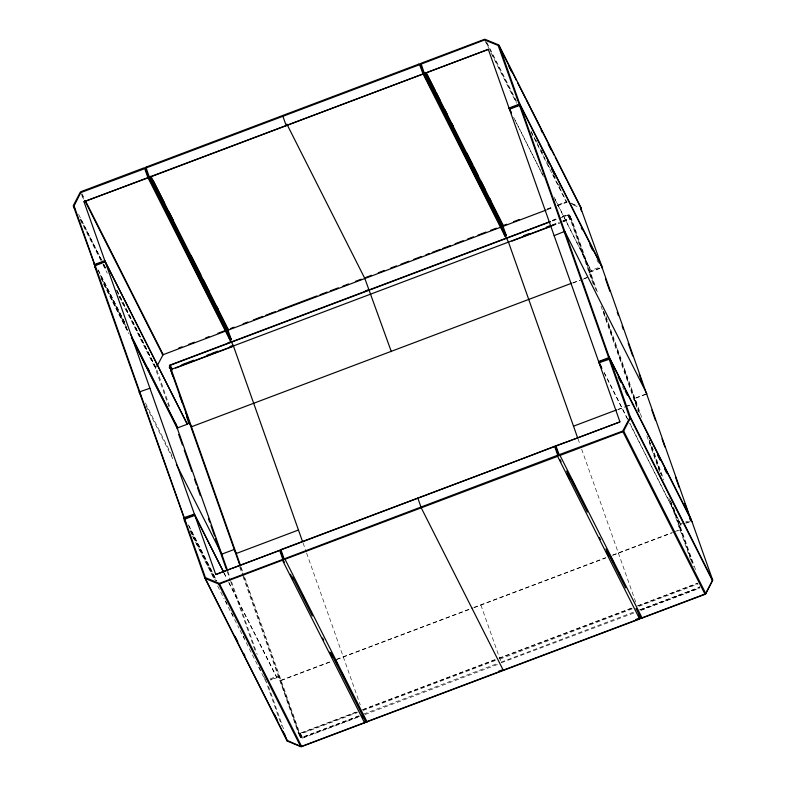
<?xml version="1.0" encoding="UTF-8"?>
<svg xmlns="http://www.w3.org/2000/svg" width="786" height="786" viewBox="0 0 786 786"><rect width="100%" height="100%" fill="white"/><g stroke="black" fill="none" stroke-linecap="round" stroke-linejoin="round"><path stroke-width="0.59" stroke-dasharray="3.93 2.95" d="M157.19 364.39L155.431 368.565L169.334 407.895M155.422 367.838L155.51 367.612A1.336 1.218 -26.8 0 0 155.431 368.565M547.213 208.978L552.833 206.856M558.443 204.743L566.313 201.776A1.336 1.218 -26.8 0 1 566.942 201.688M547.341 209.233L552.961 207.121M557.451 205.421L566.441 202.031A1.336 1.218 -26.8 0 1 566.942 201.933M547.429 209.587L553.039 207.465M557.539 205.765L566.883 202.346M552.273 220.375L556.645 218.724M562.108 216.661L567.58 214.598A1.749 1.601 -26.8 0 1 569.742 215.482L571.786 219.52A1.749 1.601 -26.8 0 0 569.614 218.636L567.58 214.598M552.352 220.719L556.724 219.068M562.196 217.005L567.659 214.942A1.051 0.963 -26.8 0 1 568.966 215.472L569.408 216.366M552.479 220.974L567.787 215.197A1.051 0.963 -26.8 0 1 569.093 215.737M551.988 224.983L558.551 222.507M562.923 220.856L569.486 218.38A1.749 1.601 -26.8 0 1 571.658 219.265L597.832 293.237M552.126 225.238L558.679 222.762M563.051 221.112L569.614 218.636M552.696 225.405L559.494 222.831M562.894 221.554L569.703 218.98A1.051 0.963 -26.8 0 1 571 219.52L594.196 285.161M551.684 226.083L561.892 222.232M563.022 221.809L569.83 219.235A1.051 0.963 -26.8 0 1 571.127 219.775M598.175 267.721L591.072 270.404L591.494 271.612L600.18 268.331M599.836 268.085L589.687 271.917L591.73 275.955L591.072 276.2M572.847 282.783L579.626 280.219M584.155 278.509L588.685 276.8M572.974 283.039L582.023 279.62M583.153 279.187L588.812 277.055M646.131 393.953L633.683 398.649L635.727 402.687L632.337 403.965M645.778 394.385L634.469 398.659L636.513 402.697L631.944 404.426M617.629 409.516L624.418 406.961M625.548 406.529L631.207 404.397M618.218 409.604L625.076 407.01M626.226 406.578L630.794 404.859M270.079 678.898L276.397 676.51L276.829 677.719L270.512 680.106M683.005 522.995L680.637 523.889L681.069 525.097L629.743 423.497M685.372 522.101L687.74 521.206M276.613 677.11L278.991 676.215L281.034 680.254L330.798 661.458M270.423 679.752L278.47 676.717L280.504 680.755L330.935 661.724M680.981 524.753L679.261 525.402L681.295 529.44L676.117 531.395M686.247 522.759L689.401 521.57M685.805 523.309L689.754 521.816M336.457 659.326L472.75 607.873M473.899 607.44L605.692 557.677M612.569 555.083L672.59 532.417M673.73 531.994L680.509 529.43L678.475 525.392L680.853 524.488L629.861 423.369M336.585 659.582L472.877 608.128M474.027 607.696L605.819 557.932M612.697 555.338L671.588 533.105M358.966 715.81L302.276 737.219A1.051 0.963 -26.8 0 1 300.969 736.688L298.935 732.65A1.051 0.963 -26.8 0 0 300.232 733.181L357.09 711.713M362.611 709.63L495.553 659.434M498.992 658.137L631.934 607.942M637.613 605.8L697.752 583.094M357.217 711.969L300.36 733.436A1.051 0.963 -26.8 0 1 299.063 732.906M362.739 709.886L495.681 659.69M499.12 658.393L632.062 608.207M637.741 606.055L697.88 583.35M243.041 576.482L298.405 733.151A1.749 1.601 -26.8 0 0 300.576 734.036L357.434 712.578M362.955 710.485L495.897 660.299M632.278 608.806L499.464 659.258M639.047 606.252L698.096 583.959M363.505 714.101L497.597 663.472M501.036 662.176L633.978 611.989M639.696 609.828L699.786 587.132M359.104 716.066L302.404 737.474A1.051 0.963 -26.8 0 1 301.097 736.944L244.387 576.56M639.824 610.083L699.923 587.388M359.349 716.36L302.492 737.818A1.749 1.601 -26.8 0 1 300.321 736.934L280.376 680.499M640.963 610.034L700.002 587.741M298.405 733.151L300.449 737.189A1.749 1.601 -26.8 0 0 302.62 738.083L359.477 716.616M364.999 714.533L497.941 664.337M501.242 662.785L634.322 612.844M641.091 610.29L699.039 588.409M571.687 203.574L577.17 205.824M570.724 203.377L577.297 206.079M573.574 205.077L576.855 206.423M299.997 736.305L301.205 737.877L300.321 736.934M571 219.52L569.044 215.649M299.378 733.535L299.014 732.817M596.928 259.852L598.568 263.104M486.927 42.641L517.001 102.18M536.14 140.075L537.231 142.237M541.063 149.812L543.244 154.144M553.639 174.708L555.28 177.96M558.561 184.455L560.202 187.707M486.19 42.415L516.766 102.946M530.963 131.046L547.341 163.468M547.891 164.549L550.072 168.872M553.344 175.357L566.991 202.375M484.834 40.479L488.656 48.054M491.181 53.222L516.549 103.261M531.316 132.49L552.322 174.276M552.637 174.708L566.519 202.375M567.659 214.942L569.703 218.98M513.631 117.291L542.615 174.669M553.943 196.913L591.278 271.013L588.901 271.907L590.944 275.945M515.056 120.297L541.269 172.173M541.809 173.254L543.45 176.496M554.916 199.202L591.494 271.612M622.522 386.683L624.163 389.935M604.208 372.574L627.808 419.488M604.08 372.702L627.562 419.174M699.363 586.474L699.687 587.113M480.904 605.102L501.38 663.04M81.832 193.621L84.77 199.251M81.469 193.936L84.2 199.339M81.823 195.596L84.004 199.919M78.6 214.391L103.172 263.025M103.713 264.106L105.353 267.348M116.819 290.044L156.129 367.868L170.267 408.445M80.752 219.156L101.492 260.235M103.673 264.558L105.864 268.881M116.78 290.496L156.09 368.31M80.594 219.304L100.834 259.36M103.565 264.774L106.297 270.188M116.692 290.751L155.638 367.868A1.336 1.218 -26.8 0 0 155.569 368.821L118.794 296.027M80.516 220.257L100.755 260.304M102.937 264.636L107.318 273.302M98.191 269.883L124.945 322.85M98.073 270.011L125.917 325.129M100.136 274.972L127.98 330.091M101.011 277.389L127.529 329.884M101.001 278.224L128.894 333.431M103.339 283.54L128.698 333.745M145.4 403.002L171.967 455.585M146.245 406.205L173.765 460.694M223.99 572.748L226.722 578.152M228.903 582.475L276.397 676.51M223.872 572.876L226.849 578.604M228.785 582.603L276.829 677.719M300.232 733.181L302.276 737.219M300.576 734.036L302.62 738.083M188.394 524.802L216.828 581.1M188.728 525.657L216.572 580.775M190.88 530.766L216.288 581.08M190.517 530.747L215.629 580.461M190.477 531.523L214.765 579.596M225.553 600.966L227.174 604.169M231.497 612.716L233.108 615.919M243.365 636.218L244.446 638.35M259.016 667.196L260.628 670.399M263.87 676.805L265.491 680.018M192.482 536.17L214.352 579.469M217.634 585.963L224.197 598.952M225.287 601.113L238.954 628.181M240.054 630.343L266.297 682.307L281.791 726.038M605.977 316.286L641.808 417.671M651.987 446.477L663.787 479.892M673.563 507.55L695.865 570.675M569.742 215.482L596.603 291.508M603.53 311.089L640.168 414.792M649.128 440.14L661.753 475.854M670.704 501.203L693.832 566.637M603.56 311.669L639.391 413.053M649.167 440.71L660.967 474.125M670.33 500.623L692.446 563.081M568.966 215.472L593.695 285.485M601.025 306.118L638.085 411.098M646.849 435.778L659.464 471.492M668.827 497.99L691.896 563.375M577.995 438.853L580.156 444.866M581.66 449.219L636.257 603.628M303.072 542.949L306.196 551.919M306.599 553.069L360.263 704.924M241.135 567.335L243.984 575.401M240.202 566.451L243.405 575.499M243.699 576.226L300.449 737.189M239.789 567.256L242.638 575.323M227.871 571.451L229.905 577.219M231.536 581.827L257.189 654.414M268.527 686.522L283.5 728.877M227.183 571.491L230.357 580.471M230.622 581.335L255.715 652.36M266.248 682.091A1.336 1.218 -26.8 0 1 266.277 681.6M618.366 553.049L618.425 553.177A12.763 0.609 69.3 0 1 618.366 553.049"/><path stroke-width="1.18" d="M636.002 608.482L640.511 617.393L639.666 619.014L366.62 722.01L365.451 721.243L330.877 652.783M712.47 580.284L712.46 579.557A1.336 1.218 -26.8 0 1 712.381 580.51L705.69 593.401A1.336 1.218 -26.8 0 1 704.934 594.069L642.024 617.816A1.336 1.218 -26.8 0 1 640.384 617.138A1.336 1.218 -26.8 0 1 639.539 618.759L366.492 721.754M691.218 520.509L602.164 267.721A1.336 1.218 -26.8 0 0 601.752 267.437M157.799 364.645L163.066 354.712L226.083 330.906M555.27 446.026L558.355 454.76A1.336 1.218 -26.8 0 0 560.005 455.438L622.905 431.691A1.336 1.218 -26.8 0 0 623.671 431.023L630.362 418.132A1.336 1.218 -26.8 0 0 630.431 417.179L609.956 359.212A1.336 1.218 -26.8 0 0 608.305 358.534L598.824 362.11M640.511 617.393A1.336 1.218 -26.8 0 0 642.162 618.071L705.062 594.324A1.336 1.218 -26.8 0 0 705.818 593.656L712.509 580.766A1.336 1.218 -26.8 0 0 712.588 579.822L691.975 521.59A1.336 1.218 -26.8 0 0 691.326 520.922M227.724 330.297L228.48 329.629M227.92 329.619L228.353 329.363A1.336 1.218 -26.8 0 0 227.596 330.032M425.147 72.332L503.227 226.889L506.312 235.623L504.995 236.114L422.976 73.737L419.586 64.688L146.186 167.909L149.232 177.086L231.251 339.464L229.944 339.965L147.925 177.587L144.722 168.666L80.791 192.599L74.071 205.932L94.546 263.9L95.332 264.224L104.803 260.647L187.039 423.634L189.426 422.73L191.46 426.769L571.717 283.206M501.134 227.066L228.569 329.973L228.166 330.739L231.251 339.464M546.299 210.009L503.62 226.122L503.227 226.889M186.832 423.025L187.255 424.234L177.783 427.81L177.381 428.576L227.468 570.302M519.389 459.879L280.867 549.63L283.952 558.365L284.738 558.679L557.726 455.222L554.611 446.271L520.529 459.446M302.531 541.544L233.413 345.948L148.574 177.331L145.489 168.607A1.336 1.218 -26.8 0 1 146.334 166.986L418.899 64.079A1.336 1.218 -26.8 0 1 420.549 64.757L423.634 73.491L508.473 242.098L577.582 437.694M230.593 568.917L215.757 574.517L83.984 201.727L488.352 49.361L424.411 73.501M148.053 177.842L83.984 201.727M149.36 177.341L423.104 73.992M185.083 520.843L94.703 266.444A1.336 1.218 -26.8 0 1 95.548 264.833L105.019 261.247M509.259 108.625L518.731 105.049A1.336 1.218 -26.8 0 0 519.575 103.438L499.09 45.47A1.336 1.218 -26.8 0 0 498.432 44.792L485.286 39.398A1.336 1.218 -26.8 0 0 484.284 39.388L421.384 63.145A1.336 1.218 -26.8 0 0 420.549 64.757M511.234 112.732L509.466 109.234L518.947 105.658L520.381 105.727L602.538 268.37L602.164 267.721M178.687 348.119L182.057 346.842M188.797 344.297L194.417 342.185M205.647 337.941L209.017 336.663M218.007 333.274L225.867 330.307M230.622 328.509L234.081 327.202M243.12 323.793L247.826 322.014M253.338 319.931L259.016 317.79M259.272 317.691L262.711 316.394M265.835 315.215L271.514 313.074M271.877 312.936L275.306 311.639M278.323 310.499L316.935 295.919M319.971 294.779L327.163 292.068M330.277 290.889L338.294 287.863M342.873 286.133L348.601 283.972M355.478 281.368L361.196 279.207M365.775 277.487L371.513 275.316M378.262 272.771L384.108 270.561M390.76 268.055L396.439 265.904M400.978 264.194L408.926 261.188M413.475 259.478L421.424 256.472M425.963 254.762L429.372 253.475M432.202 252.404L440.219 249.378M442.508 248.514L450.525 245.487M455.114 243.758L463.131 240.732M467.709 239.003L473.437 236.841M478.016 235.102L486.033 232.076M490.611 230.347L496.379 228.176M502.647 226.191A1.336 1.218 -26.8 0 1 503.404 225.523L506.773 224.246M513.513 221.701L519.133 219.579M228.009 342.794L231.29 341.556M365.382 290.938L368.821 289.641M240.035 565.861L169.481 366.305A1.051 0.963 -26.8 0 1 170.14 365.028L550.161 221.544M550.298 221.799L170.277 365.284A1.051 0.963 -26.8 0 0 169.609 366.561M181.812 364.743L187.274 362.68M188.375 362.267L193.837 360.204M206.964 355.252L210.235 354.014M211.336 353.602L217.899 351.126M229.925 346.577L233.206 345.339M523.564 235.712L529.027 233.648M546.525 227.046L549.807 225.808M240.32 565.036L171.525 370.344A1.051 0.963 -26.8 0 1 172.183 369.066L551.556 225.828M175.71 368.035L233.54 346.204M512 241.066L551.684 226.083M184.366 517.827L183.462 517.63A1.336 1.218 -26.8 0 0 185.113 518.308L194.594 514.732L223.568 572.11M601.015 366.443L598.618 361.511L608.089 357.935L609.14 356.923L691.297 519.556M194.8 515.341L185.329 518.917L184.926 519.684L205.539 577.907M298.464 530.019L236.242 553.511L234.208 549.473L221.76 554.169L176.388 464.349M573.515 426.179L616.499 409.948M604.012 427.938L619.987 421.895L215.757 574.517M231.742 568.484L278.549 550.809M572.041 440.003L555.928 445.78L559.249 454.956M573.181 439.57L602.862 428.36M185.113 518.308A1.336 1.218 -26.8 0 0 184.278 519.929L204.763 577.897A1.336 1.218 -26.8 0 0 205.411 578.575L218.567 583.969A1.336 1.218 -26.8 0 0 219.559 583.969L282.459 560.222A1.336 1.218 -26.8 0 0 283.304 558.61L280.219 549.876M498.462 671.332L501.9 670.036M635.894 619.447L639.323 618.15M204.763 577.897L286.91 740.53A1.336 1.218 -26.8 0 0 287.568 741.208L300.714 746.602A1.336 1.218 -26.8 0 0 301.716 746.612L364.616 722.855A1.336 1.218 -26.8 0 0 365.451 721.243M177.351 426.601L176.683 426.464M581.109 207.848A1.336 1.218 -26.8 0 0 580.461 207.17L601.722 266.071A1.336 1.218 -26.8 0 1 601.644 267.024M287.214 740.834L287.43 740.952A1.336 1.218 -26.8 0 1 286.782 740.274L300.586 746.346A1.336 1.218 -26.8 0 0 301.588 746.346L364.488 722.599A1.336 1.218 -26.8 0 0 365.323 720.988A1.336 1.218 -26.8 0 0 366.974 721.666L367.042 721.794M559.121 454.701L622.689 431.082L629.743 417.877L609.189 359.281L599.04 362.719L601.899 368.379M184.229 517.571L194.378 514.132L223.44 571.668M205.411 577.651L219.353 583.369L282.253 559.622L282.646 558.856L279.688 550.377M499.09 45.47L581.237 208.103A1.336 1.218 -26.8 0 0 580.589 207.425L567.335 181.193M498.982 45.873L516.481 80.516M517.571 82.687L525.775 98.918M526.325 99.999L552.568 151.963M553.118 153.044L554.209 155.215M555.309 157.377L566.785 180.112M501.841 52.456L502.932 54.617M508.935 66.505L511.666 71.909M541.151 130.27L542.242 132.441M548.245 144.329L550.976 149.733M519.575 103.438L601.722 266.071M547.478 160.914L548.589 163.105M551.35 168.577L554.11 174.04M581.247 227.763L582.328 229.895M589.883 244.849L592.575 250.194M511.44 112.958L509.043 108.026L518.514 104.45L518.917 103.683L498.127 45.392L484.5 39.998L421.237 64.059L424.283 73.245L506.312 235.623M646.917 393.963L564.761 231.33L554.169 235.633M609.956 359.212L692.102 521.845A1.336 1.218 -26.8 0 0 691.454 521.177M618.16 377.015L620.891 382.418M625.263 391.064L627.444 395.387M657.469 454.829L660.201 460.232M664.573 468.878L666.754 473.201M689.686 518.593L690.776 520.754M630.431 417.179L712.519 579.921M630.362 418.132L712.509 580.766M623.671 431.023L705.818 593.656M622.905 431.691L705.062 594.324M426.857 73.963L435.051 90.203M436.151 92.365L440.524 101.03M444.896 109.686L447.627 115.1M452.009 123.766L453.1 125.927M466.766 152.995L472.789 164.903M473.879 167.064L478.252 175.72M480.993 181.134L485.365 189.799M489.737 198.455L490.828 200.626M426.091 72.646L503.62 226.122M425.314 76.969L426.425 79.16M427.525 81.341L431.946 90.095M434.707 95.568L435.808 97.749M440.229 106.503L441.339 108.684M464.438 154.42L471.993 169.373M479.548 184.327L480.629 186.469M560.005 455.438L642.162 618.071M571.147 478.546L574.969 486.112M579.341 494.758L580.432 496.919M609.916 555.289L613.738 562.855M618.651 572.581L619.741 574.743M566.559 471.001L587.338 512.138M605.927 548.942L625.617 587.908M560.015 459.584L561.106 461.746M567.109 473.634L569.84 479.038M599.325 537.408L600.416 539.569M606.419 551.458L608.6 555.781M638.635 615.222L639.725 617.383M639.666 619.014L557.303 455.772M286.831 124.06L364.851 278.519L391.33 351.617M286.232 125.672L282.616 115.532M417.877 498.206L421.237 507.835L503.384 670.468M153.349 180.878L164.677 203.309M168.99 211.856L173.313 220.404M191.116 255.656L200.833 274.884M203.535 280.229L207.848 288.776M208.388 289.838L209.469 291.979M217.024 306.933L218.105 309.065M151.089 176.595L228.569 329.973M150.097 176.182L228.166 330.739M367.101 721.921L284.738 558.679M302.649 595.366L305.381 600.769M335.406 660.211L337.587 664.534M341.959 673.18L344.69 678.583M292.598 577.012L312.288 615.978M283.324 560.192L284.414 562.354M290.417 574.242L293.149 579.646M322.633 638.006L323.724 640.168M329.727 652.066L332.458 657.469M361.943 715.83L363.034 717.991M282.459 560.222L364.616 722.855M172.036 368.585L171.967 368.457A1.749 1.601 -26.8 0 0 171.682 368.595M170.14 365.028L172.183 369.066M169.481 366.305L171.525 370.344M85.654 201.187L163.174 354.663M169.275 367.435L169.589 368.064M84.741 200.42L162.82 354.977M188.895 423.232L189.377 424.185M187.255 424.234L105.236 261.856L95.754 265.432L95.489 266.454M145.489 168.607A1.336 1.218 -26.8 0 0 143.838 167.929L80.938 191.676A1.336 1.218 -26.8 0 0 80.182 192.344L73.491 205.234A1.336 1.218 -26.8 0 0 73.412 206.178L75.053 209.43M147.876 368.241L148.967 370.403M130.28 333.775L177.783 427.81M133.984 341.979L148.731 371.159M149.271 372.24L176.575 426.287L175.396 422.937M131.4 337.548L177.381 428.576M73.412 206.178L95.538 267.397M96.324 269.647L94.703 266.444L95.361 266.199L184.121 517.385M149.929 388.245L139.083 392.037L141.284 396.399M219.559 583.969L301.716 746.612M218.567 583.969L300.714 746.602M184.278 519.929L185.918 523.171M235.024 636.267L237.755 641.671M243.758 653.559L244.849 655.73M274.334 714.091L277.065 719.495M283.068 731.383L284.159 733.544M205.411 578.575L287.568 741.208M580.451 208.094L581.64 211.434M605.417 278.725L609.897 291.4M617.226 312.14L618.444 315.599M622.109 325.964L623.327 329.422M628.211 343.256L632.691 355.93M639.205 374.362L642.054 382.428M651.83 410.086L655.495 420.451M662.009 438.893L664.858 446.959M675.449 476.915L679.114 487.281M684.812 503.413L688.477 513.789M519.723 105.972L608.482 357.168M488.224 49.105L619.859 421.64M503.453 231.752L504.995 236.114M418.899 64.079L419.105 64.688M228.402 335.593L229.944 339.965M146.334 166.986L146.54 167.595M170.867 370.589L172.9 376.347M179.414 394.778L180.633 398.227M181.045 399.376L182.264 402.835M185.928 413.2L187.147 416.659M186.596 416.727L188.512 422.151M178.707 434.432L182.431 444.955M184.258 450.132L191.794 471.453M194.564 479.283L196.539 484.893M197.492 487.585L200.342 495.652M208.487 518.701L209.705 522.159M210.933 525.608L214.598 535.983M215.561 538.715L220.719 553.295M221.112 554.415L226.26 568.995M284.591 734.065L286.91 740.53M691.228 519.752L691.228 519.752A1.336 1.218 -26.8 0 1 690.756 520.666M176.811 427.879A1.336 1.218 -26.8 0 1 177.567 427.211A1.336 1.218 -26.8 0 1 176.821 427.279M95.548 264.833A1.336 1.218 -26.8 0 1 93.898 264.155M162.338 354.515A1.336 1.218 -26.8 0 1 162.849 354.103M177.214 427.555A1.336 1.218 -26.8 0 1 176.703 427.456M170.965 369.341A1.749 1.601 -26.8 0 1 171.161 369.047M171.102 369.597A1.749 1.601 -26.8 0 1 171.535 369.047M171.653 370.599A1.051 0.963 -26.8 0 1 171.712 369.852M502.775 226.447A1.336 1.218 -26.8 0 1 503.541 225.779M601.595 265.815A1.336 1.218 -26.8 0 1 601.516 266.768M518.731 105.049A1.336 1.218 -26.8 0 1 520.381 105.727L609.14 356.923A1.336 1.218 -26.8 0 1 608.305 358.534M558.355 454.76A1.336 1.218 -26.8 0 1 557.52 456.381L284.954 559.288A1.336 1.218 -26.8 0 1 283.304 558.61"/></g></svg>
